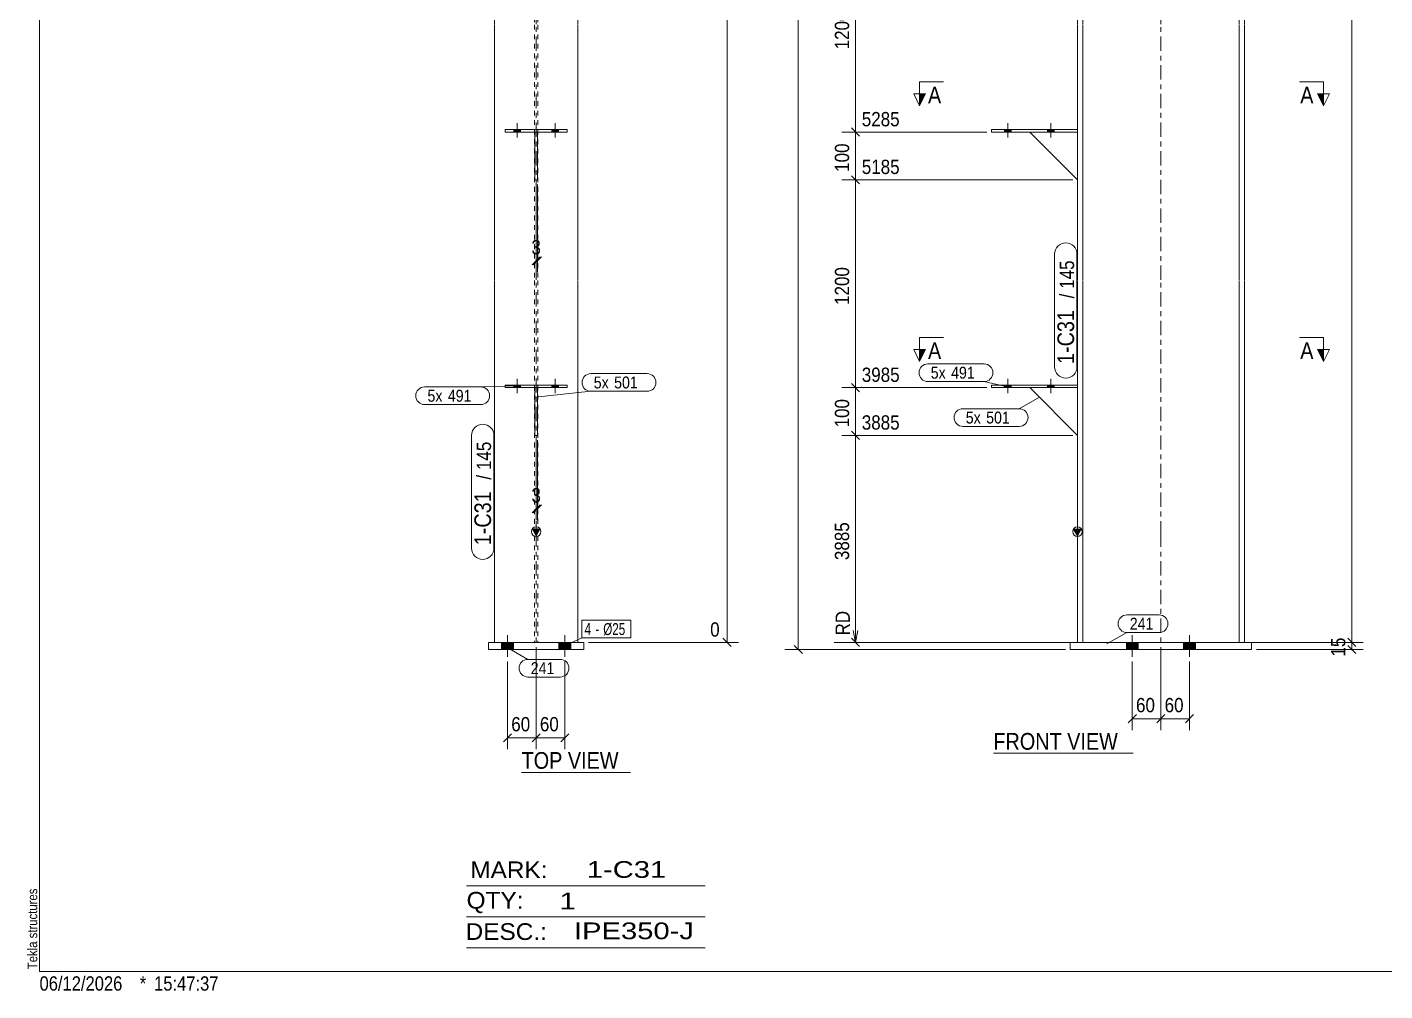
# Model space of a CAD drawing. Header units: millimetres. Extents: x 2 to 579, y 1 to 405.
# Drawn here: x 2.4 to 287, y 1 to 203 of the extents above; entities that cross this region are included whole.
import ezdxf

# ---------------------------------------------------------------- set-up
doc = ezdxf.new("R2010")
doc.units = ezdxf.units.MM
for name, pattern in [('XKITLINE00', [0]), ('XKITLINE01', [4, 1, -1, 1, -1]), ('XKITLINE03', [6, 3, -1, 1, -1])]:
    doc.linetypes.add(name, pattern=pattern)
for name, color, linetype, lineweight in [('Bolt', 3, 'Continuous', 0), ('BoltMark', 7, 'Continuous', 0), ('Dimensions', 7, 'Continuous', 0), ('DrawingSheet', 5, 'Continuous', 0), ('OtherObjectType', 7, 'Continuous', 0), ('Part', 2, 'Continuous', 0), ('PartMark', 7, 'Continuous', 0), ('Section', 6, 'Continuous', 0)]:
    doc.layers.add(name, color=color, linetype=linetype, lineweight=lineweight)
doc.styles.add('ARIAL', font='ARIAL.TTF')
doc.styles.add('ARIAL_NARROW', font='ARIALN.TTF')

# ---------------------------------------------------------------- blocks, each defined once
blk = doc.blocks.new('*A5')
at = {"layer": 'Bolt'}
for points in [[(207.23, 180.99), (207.23, 181.49), (208.63, 181.49), (208.63, 180.99)], [(207.23, 180.99), (207.23, 181.49), (208.63, 181.49), (208.63, 180.99)], [(216.23, 180.99), (216.23, 181.49), (217.63, 181.49), (217.63, 180.99)], [(216.23, 180.99), (216.23, 181.49), (217.63, 181.49), (217.63, 180.99)]]:
    blk.add_hatch(color=3, dxfattribs=at).paths.add_polyline_path(points, flags=17)
at = {"layer": 'Bolt', "color": 3, "linetype": 'XKITLINE00', "lineweight": 0}
for p, q in [((207.93, 179.83), (207.93, 182.83)), ((207.93, 179.83), (207.93, 182.83)), ((216.93, 179.83), (216.93, 182.83)), ((216.93, 179.83), (216.93, 182.83)), ((207.23, 180.99), (207.23, 181.49)), ((207.23, 180.99), (207.23, 181.49)), ((208.63, 180.99), (208.63, 181.49)), ((208.63, 180.99), (208.63, 181.49)), ((216.23, 180.99), (216.23, 181.49)), ((216.23, 180.99), (216.23, 181.49)), ((217.63, 180.99), (217.63, 181.49)), ((217.63, 180.99), (217.63, 181.49))]:
    blk.add_line(p, q, dxfattribs=at)
blk = doc.blocks.new('*A6')
at = {"layer": 'Bolt'}
for points in [[(207.23, 127.41), (207.23, 127.91), (208.63, 127.91), (208.63, 127.41)], [(207.23, 127.41), (207.23, 127.91), (208.63, 127.91), (208.63, 127.41)], [(216.23, 127.41), (216.23, 127.91), (217.63, 127.91), (217.63, 127.41)], [(216.23, 127.41), (216.23, 127.91), (217.63, 127.91), (217.63, 127.41)]]:
    blk.add_hatch(color=3, dxfattribs=at).paths.add_polyline_path(points, flags=17)
at = {"layer": 'Bolt', "color": 3, "linetype": 'XKITLINE00', "lineweight": 0}
for p, q in [((207.93, 126.25), (207.93, 129.25)), ((207.93, 126.25), (207.93, 129.25)), ((216.93, 126.25), (216.93, 129.25)), ((216.93, 126.25), (216.93, 129.25)), ((207.23, 127.41), (207.23, 127.91)), ((207.23, 127.41), (207.23, 127.91)), ((208.63, 127.41), (208.63, 127.91)), ((208.63, 127.41), (208.63, 127.91)), ((216.23, 127.41), (216.23, 127.91)), ((216.23, 127.41), (216.23, 127.91)), ((217.63, 127.41), (217.63, 127.91)), ((217.63, 127.41), (217.63, 127.91))]:
    blk.add_line(p, q, dxfattribs=at)
blk = doc.blocks.new('*A8')
at = {"layer": 'Bolt'}
for points in [[(235.28, 74.01), (235.28, 72.51), (232.78, 72.51), (232.78, 74.01)], [(235.28, 74.01), (235.28, 72.51), (232.78, 72.51), (232.78, 74.01)], [(247.28, 74.01), (247.28, 72.51), (244.78, 72.51), (244.78, 74.01)], [(247.28, 74.01), (247.28, 72.51), (244.78, 72.51), (244.78, 74.01)]]:
    blk.add_hatch(color=3, dxfattribs=at).paths.add_polyline_path(points, flags=17)
at = {"layer": 'Bolt', "color": 3, "linetype": 'XKITLINE00', "lineweight": 0}
for p, q in [((232.78, 74.01), (232.78, 72.51)), ((232.78, 74.01), (232.78, 72.51)), ((234.03, 75.51), (234.03, 71.01)), ((234.03, 75.51), (234.03, 71.01)), ((235.28, 74.01), (235.28, 72.51)), ((235.28, 74.01), (235.28, 72.51)), ((244.78, 74.01), (244.78, 72.51)), ((244.78, 74.01), (244.78, 72.51)), ((246.03, 75.51), (246.03, 71.01)), ((246.03, 75.51), (246.03, 71.01)), ((247.28, 74.01), (247.28, 72.51)), ((247.28, 74.01), (247.28, 72.51))]:
    blk.add_line(p, q, dxfattribs=at)
blk = doc.blocks.new('*A9')
at = {"layer": 'Part'}
blk.add_hatch(color=2, dxfattribs=at).paths.add_polyline_path([(221.73, 97.72), (223.33, 97.72), (222.53, 96.32)], flags=17)
at = {"layer": 'Part', "color": 7, "linetype": 'XKITLINE03', "lineweight": 0}
for p, q in [((240.03, 310.73), (240.03, 375.14)), ((240.03, 257.15), (240.03, 310.63)), ((240.03, 203.57), (240.03, 257.05)), ((240.03, 149.99), (240.03, 203.47)), ((240.03, 96.41), (240.03, 149.89)), ((240.03, 64.01), (240.03, 96.31))]:
    blk.add_line(p, q, dxfattribs=at)
at = {"layer": 'Part', "color": 7, "linetype": 'XKITLINE01', "lineweight": 0}
for p, q in [((222.53, 366.07), (222.53, 364.1)), ((222.53, 366.07), (223.63, 366.07)), ((223.63, 366.07), (223.63, 364.1)), ((223.63, 365.18), (256.43, 365.18)), ((223.63, 365.11), (256.43, 365.11)), ((256.43, 366.07), (256.43, 364.1)), ((256.43, 366.07), (257.53, 366.07)), ((257.53, 366.07), (257.53, 364.1)), ((222.53, 364.22), (223.63, 364.22)), ((256.43, 364.22), (257.53, 364.22)), ((257.53, 74.01), (222.53, 74.01))]:
    blk.add_line(p, q, dxfattribs=at)
at = {"layer": 'Part', "color": 2, "linetype": 'XKITLINE00', "lineweight": 0}
for p, q in [((222.53, 364.1), (222.53, 310.73)), ((223.63, 364.1), (223.63, 310.73)), ((256.43, 364.1), (256.43, 310.73)), ((257.53, 364.1), (257.53, 310.73)), ((222.53, 310.63), (222.53, 257.15)), ((223.63, 310.63), (223.63, 257.15)), ((256.43, 310.63), (256.43, 257.15)), ((257.53, 310.63), (257.53, 257.15)), ((222.53, 257.05), (222.53, 203.57)), ((223.63, 257.05), (223.63, 203.57)), ((256.43, 257.05), (256.43, 203.57)), ((257.53, 257.05), (257.53, 203.57)), ((222.53, 203.47), (222.53, 149.99)), ((223.63, 203.47), (223.63, 149.99)), ((256.43, 203.47), (256.43, 149.99)), ((257.53, 203.47), (257.53, 149.99)), ((222.53, 149.89), (222.53, 96.41)), ((223.63, 149.89), (223.63, 96.41)), ((256.43, 149.89), (256.43, 96.41)), ((257.53, 149.89), (257.53, 96.41)), ((222.53, 96.32), (221.73, 97.72)), ((221.73, 97.72), (223.33, 97.72)), ((223.33, 97.72), (222.53, 96.32)), ((222.53, 96.31), (222.53, 74.01)), ((223.63, 96.31), (223.63, 74.01)), ((256.43, 96.31), (256.43, 74.01)), ((257.53, 96.31), (257.53, 74.01))]:
    blk.add_line(p, q, dxfattribs=at)
blk.add_circle((222.53, 97.22), 1, dxfattribs=at)
blk = doc.blocks.new('*A16')
at = {"layer": 'Part', "color": 2, "linetype": 'XKITLINE00', "lineweight": 0}
blk.add_line((212.53, 180.99), (222.53, 170.99), dxfattribs=at)
at = {"layer": 'Part', "color": 7, "linetype": 'XKITLINE01', "lineweight": 0}
for p, q in [((222.53, 180.99), (212.53, 180.99)), ((222.53, 170.99), (222.53, 180.99))]:
    blk.add_line(p, q, dxfattribs=at)
blk = doc.blocks.new('*A17')
at = {"layer": 'Part', "color": 2, "linetype": 'XKITLINE00', "lineweight": 0}
for p, q in [((222.53, 181.49), (204.53, 181.49)), ((204.53, 181.49), (204.53, 180.99)), ((222.53, 180.99), (204.53, 180.99))]:
    blk.add_line(p, q, dxfattribs=at)
at = {"layer": 'Part', "color": 7, "linetype": 'XKITLINE01', "lineweight": 0}
blk.add_line((222.53, 181.49), (222.53, 180.99), dxfattribs=at)
blk = doc.blocks.new('*A18')
at = {"layer": 'Part', "color": 2, "linetype": 'XKITLINE00', "lineweight": 0}
blk.add_line((212.53, 127.41), (222.53, 117.41), dxfattribs=at)
at = {"layer": 'Part', "color": 7, "linetype": 'XKITLINE01', "lineweight": 0}
for p, q in [((222.53, 127.41), (212.53, 127.41)), ((222.53, 117.41), (222.53, 127.41))]:
    blk.add_line(p, q, dxfattribs=at)
blk = doc.blocks.new('*A19')
at = {"layer": 'Part', "color": 2, "linetype": 'XKITLINE00', "lineweight": 0}
for p, q in [((222.53, 127.91), (204.53, 127.91)), ((204.53, 127.91), (204.53, 127.41)), ((222.53, 127.41), (204.53, 127.41))]:
    blk.add_line(p, q, dxfattribs=at)
at = {"layer": 'Part', "color": 7, "linetype": 'XKITLINE01', "lineweight": 0}
blk.add_line((222.53, 127.91), (222.53, 127.41), dxfattribs=at)
blk = doc.blocks.new('*A21')
at = {"layer": 'Part', "color": 2, "linetype": 'XKITLINE00', "lineweight": 0}
for p, q in [((259.03, 74.01), (221.03, 74.01)), ((221.03, 74.01), (221.03, 72.51)), ((259.03, 74.01), (259.03, 72.51)), ((259.03, 72.51), (221.03, 72.51))]:
    blk.add_line(p, q, dxfattribs=at)
blk = doc.blocks.new('*A25')
at = {"layer": 'Bolt'}
for points in [[(105.78, 181.49), (105.78, 180.99), (104.38, 180.99), (104.38, 181.49)], [(105.78, 181.49), (105.78, 180.99), (104.38, 180.99), (104.38, 181.49)], [(113.78, 181.49), (113.78, 180.99), (112.38, 180.99), (112.38, 181.49)], [(113.78, 181.49), (113.78, 180.99), (112.38, 180.99), (112.38, 181.49)]]:
    blk.add_hatch(color=3, dxfattribs=at).paths.add_polyline_path(points, flags=17)
at = {"layer": 'Bolt', "color": 3, "linetype": 'XKITLINE00', "lineweight": 0}
for p, q in [((105.08, 179.83), (105.08, 182.83)), ((105.08, 179.83), (105.08, 182.83)), ((113.08, 179.83), (113.08, 182.83)), ((113.08, 179.83), (113.08, 182.83)), ((104.38, 180.99), (104.38, 181.49)), ((104.38, 180.99), (104.38, 181.49)), ((105.78, 180.99), (105.78, 181.49)), ((105.78, 180.99), (105.78, 181.49)), ((112.38, 180.99), (112.38, 181.49)), ((112.38, 180.99), (112.38, 181.49)), ((113.78, 180.99), (113.78, 181.49)), ((113.78, 180.99), (113.78, 181.49))]:
    blk.add_line(p, q, dxfattribs=at)
blk = doc.blocks.new('*A26')
at = {"layer": 'Bolt'}
for points in [[(105.78, 127.91), (105.78, 127.41), (104.38, 127.41), (104.38, 127.91)], [(105.78, 127.91), (105.78, 127.41), (104.38, 127.41), (104.38, 127.91)], [(113.78, 127.91), (113.78, 127.41), (112.38, 127.41), (112.38, 127.91)], [(113.78, 127.91), (113.78, 127.41), (112.38, 127.41), (112.38, 127.91)]]:
    blk.add_hatch(color=3, dxfattribs=at).paths.add_polyline_path(points, flags=17)
at = {"layer": 'Bolt', "color": 3, "linetype": 'XKITLINE00', "lineweight": 0}
for p, q in [((105.08, 126.25), (105.08, 129.25)), ((105.08, 126.25), (105.08, 129.25)), ((113.08, 126.25), (113.08, 129.25)), ((113.08, 126.25), (113.08, 129.25)), ((104.38, 127.41), (104.38, 127.91)), ((104.38, 127.41), (104.38, 127.91)), ((105.78, 127.41), (105.78, 127.91)), ((105.78, 127.41), (105.78, 127.91)), ((112.38, 127.41), (112.38, 127.91)), ((112.38, 127.41), (112.38, 127.91)), ((113.78, 127.41), (113.78, 127.91)), ((113.78, 127.41), (113.78, 127.91))]:
    blk.add_line(p, q, dxfattribs=at)
blk = doc.blocks.new('*A28')
at = {"layer": 'Bolt'}
for points in [[(104.33, 74.01), (104.33, 72.51), (101.83, 72.51), (101.83, 74.01)], [(104.33, 74.01), (104.33, 72.51), (101.83, 72.51), (101.83, 74.01)], [(116.33, 74.01), (116.33, 72.51), (113.83, 72.51), (113.83, 74.01)], [(116.33, 74.01), (116.33, 72.51), (113.83, 72.51), (113.83, 74.01)]]:
    blk.add_hatch(color=3, dxfattribs=at).paths.add_polyline_path(points, flags=17)
at = {"layer": 'Bolt', "color": 3, "linetype": 'XKITLINE00', "lineweight": 0}
for p, q in [((101.83, 74.01), (101.83, 72.51)), ((101.83, 74.01), (101.83, 72.51)), ((103.08, 75.51), (103.08, 71.01)), ((103.08, 75.51), (103.08, 71.01)), ((104.33, 74.01), (104.33, 72.51)), ((104.33, 74.01), (104.33, 72.51)), ((113.83, 74.01), (113.83, 72.51)), ((113.83, 74.01), (113.83, 72.51)), ((115.08, 75.51), (115.08, 71.01)), ((115.08, 75.51), (115.08, 71.01)), ((116.33, 74.01), (116.33, 72.51)), ((116.33, 74.01), (116.33, 72.51))]:
    blk.add_line(p, q, dxfattribs=at)
blk = doc.blocks.new('*A29')
at = {"layer": 'Part'}
blk.add_hatch(color=2, dxfattribs=at).paths.add_polyline_path([(108.28, 97.72), (109.88, 97.72), (109.08, 96.32)], flags=17)
at = {"layer": 'Part', "color": 7, "linetype": 'XKITLINE03', "lineweight": 0}
for p, q in [((109.08, 310.73), (109.08, 375.14)), ((109.08, 257.15), (109.08, 310.63)), ((109.08, 203.57), (109.08, 257.05)), ((109.08, 149.99), (109.08, 203.47)), ((109.08, 96.41), (109.08, 149.89)), ((109.08, 64.01), (109.08, 96.31))]:
    blk.add_line(p, q, dxfattribs=at)
at = {"layer": 'Part', "color": 2, "linetype": 'XKITLINE00', "lineweight": 0}
for p, q in [((100.33, 310.73), (100.33, 366.07)), ((117.83, 310.73), (117.83, 364.22)), ((100.33, 257.15), (100.33, 310.63)), ((117.83, 257.15), (117.83, 310.63)), ((100.33, 203.57), (100.33, 257.05)), ((117.83, 203.57), (117.83, 257.05)), ((100.33, 149.99), (100.33, 203.47)), ((117.83, 149.99), (117.83, 203.47)), ((100.33, 96.41), (100.33, 149.89)), ((117.83, 96.41), (117.83, 149.89)), ((109.08, 96.32), (108.28, 97.72)), ((108.28, 97.72), (109.88, 97.72)), ((109.88, 97.72), (109.08, 96.32)), ((100.33, 74.01), (100.33, 96.31)), ((117.83, 74.01), (117.83, 96.31))]:
    blk.add_line(p, q, dxfattribs=at)
at = {"layer": 'Part', "color": 7, "linetype": 'XKITLINE01', "lineweight": 0}
for p, q in [((117.83, 364.22), (100.33, 366.07)), ((108.73, 365.18), (108.73, 310.73)), ((109.43, 365.11), (109.43, 310.73)), ((108.73, 310.63), (108.73, 257.15)), ((109.43, 310.63), (109.43, 257.15)), ((108.73, 257.05), (108.73, 203.57)), ((109.43, 257.05), (109.43, 203.57)), ((108.73, 203.47), (108.73, 149.99)), ((109.43, 203.47), (109.43, 149.99)), ((108.73, 149.89), (108.73, 96.41)), ((109.43, 149.89), (109.43, 96.41)), ((108.73, 96.31), (108.73, 74.01)), ((109.43, 96.31), (109.43, 74.01)), ((100.33, 74.01), (117.83, 74.01))]:
    blk.add_line(p, q, dxfattribs=at)
at = {"layer": 'Part', "color": 2, "linetype": 'XKITLINE00', "lineweight": 0}
blk.add_circle((109.08, 97.22), 1, dxfattribs=at)
blk = doc.blocks.new('*A36')
at = {"layer": 'Part', "color": 2, "linetype": 'XKITLINE00', "lineweight": 0}
for p, q in [((108.83, 170.99), (108.83, 180.99)), ((109.33, 170.99), (109.33, 180.99)), ((108.83, 170.99), (109.33, 170.99))]:
    blk.add_line(p, q, dxfattribs=at)
at = {"layer": 'Part', "color": 7, "linetype": 'XKITLINE01', "lineweight": 0}
for p, q in [((108.83, 180.99), (109.33, 180.99)), ((109.33, 180.99), (108.83, 180.99))]:
    blk.add_line(p, q, dxfattribs=at)
blk = doc.blocks.new('*A37')
at = {"layer": 'Part', "color": 2, "linetype": 'XKITLINE00', "lineweight": 0}
for p, q in [((102.58, 181.49), (115.58, 181.49)), ((102.58, 180.99), (102.58, 181.49)), ((115.58, 180.99), (102.58, 180.99)), ((115.58, 181.49), (115.58, 180.99))]:
    blk.add_line(p, q, dxfattribs=at)
blk = doc.blocks.new('*A38')
at = {"layer": 'Part', "color": 2, "linetype": 'XKITLINE00', "lineweight": 0}
for p, q in [((108.83, 117.41), (108.83, 127.41)), ((109.33, 117.41), (109.33, 127.41)), ((108.83, 117.41), (109.33, 117.41))]:
    blk.add_line(p, q, dxfattribs=at)
at = {"layer": 'Part', "color": 7, "linetype": 'XKITLINE01', "lineweight": 0}
for p, q in [((108.83, 127.41), (109.33, 127.41)), ((109.33, 127.41), (108.83, 127.41))]:
    blk.add_line(p, q, dxfattribs=at)
blk = doc.blocks.new('*A39')
at = {"layer": 'Part', "color": 2, "linetype": 'XKITLINE00', "lineweight": 0}
for p, q in [((102.58, 127.91), (115.58, 127.91)), ((102.58, 127.41), (102.58, 127.91)), ((115.58, 127.41), (102.58, 127.41)), ((115.58, 127.91), (115.58, 127.41))]:
    blk.add_line(p, q, dxfattribs=at)
blk = doc.blocks.new('*A41')
at = {"layer": 'Part', "color": 2, "linetype": 'XKITLINE00', "lineweight": 0}
for p, q in [((99.08, 72.51), (99.08, 74.01)), ((99.08, 74.01), (119.08, 74.01)), ((119.08, 74.01), (119.08, 72.51)), ((119.08, 72.51), (99.08, 72.51))]:
    blk.add_line(p, q, dxfattribs=at)
blk = doc.blocks.new('*A46')
at = {"layer": 'DrawingSheet', "color": 5, "linetype": 'XKITLINE00', "lineweight": 0}
for p, q in [((5, 405), (5, 5)), ((5, 5), (579, 5))]:
    blk.add_line(p, q, dxfattribs=at)
at = {"layer": 'DrawingSheet', "color": 5, "style": 'ARIAL', "width": 0.85}
blk.add_text('Tekla structures', height=2, rotation=90, dxfattribs=at).set_placement((4.5, 5.5))
blk = doc.blocks.new('*A50')
at = {"layer": 'OtherObjectType', "color": 6, "linetype": 'XKITLINE00', "lineweight": 0}
for p, q in [((94.5, 23), (144.5, 23)), ((94.5, 16.5), (144.5, 16.5)), ((94.5, 10), (144.5, 10))]:
    blk.add_line(p, q, dxfattribs=at)
at = {"layer": 'OtherObjectType', "color": 6, "style": 'ARIAL_NARROW'}
for s, width, p in [('MARK:', 1.275, (95.27, 24.58)), ('1-C31', 1.525501, (119.69, 24.65)), ('QTY:', 1.275, (94.5, 18.19)), ('1', 1.525501, (113.99, 18.05)), ('DESC.:', 1.275, (94.29, 11.63)), ('IPE350-J', 1.525501, (117, 11.79))]:
    blk.add_text(s, height=3.5, dxfattribs=dict(at, width=width)).set_placement(p)
blk = doc.blocks.new('*A53')
at = {"layer": 'OtherObjectType', "color": 7, "style": 'ARIAL_NARROW', "width": 1.008832}
for s, p in [('06/12/2026', (4.99, 1)), ('*', (26, 1)), ('15:47:37', (29, 1))]:
    blk.add_text(s, height=3, dxfattribs=at).set_placement(p)
blk = doc.blocks.new('*A54')
at = {"layer": 'Dimensions', "color": 7, "linetype": 'XKITLINE00', "lineweight": 0}
for p, q in [((220.28, 367.39), (161.18, 367.39)), ((163.18, 368.24), (164.88, 366.54)), ((164.03, 72.51), (164.03, 367.39)), ((220.03, 72.51), (161.18, 72.51)), ((163.18, 73.36), (164.88, 71.66))]:
    blk.add_line(p, q, dxfattribs=at)
at = {"layer": 'Dimensions', "color": 3}
for p in [(164.03, 367.39), (164.03, 72.51)]:
    blk.add_point(p, dxfattribs=at)
at = {"layer": 'Dimensions', "color": 3, "style": 'ARIAL', "width": 0.85}
blk.add_text('9457', height=3, rotation=90.0002, dxfattribs=at).set_placement((162.68, 215.5))
blk = doc.blocks.new('*A55')
at = {"layer": 'Dimensions', "color": 7, "linetype": 'XKITLINE00', "lineweight": 0}
for p, q in [((258.53, 74.01), (282.43, 74.01)), ((279.18, 74.86), (280.88, 73.16)), ((280.03, 72.51), (280.03, 74.01)), ((260.03, 72.51), (282.43, 72.51)), ((279.18, 73.36), (280.88, 71.66))]:
    blk.add_line(p, q, dxfattribs=at)
at = {"layer": 'Dimensions', "color": 3}
for p in [(280.03, 74.01), (280.03, 72.51)]:
    blk.add_point(p, dxfattribs=at)
at = {"layer": 'Dimensions', "color": 3, "style": 'ARIAL', "width": 0.85}
blk.add_text('15', height=3, rotation=90.0002, dxfattribs=at).set_placement((278.68, 71.04))
blk = doc.blocks.new('*A56')
at = {"layer": 'Dimensions', "color": 7, "linetype": 'XKITLINE00', "lineweight": 0}
for p, q in [((258.53, 366.07), (282.43, 366.07)), ((279.18, 366.92), (280.88, 365.22)), ((280.03, 74.01), (280.03, 366.07)), ((258.53, 74.01), (282.43, 74.01)), ((279.18, 74.86), (280.88, 73.16))]:
    blk.add_line(p, q, dxfattribs=at)
at = {"layer": 'Dimensions', "color": 3}
for p in [(280.03, 366.07), (280.03, 74.01)]:
    blk.add_point(p, dxfattribs=at)
at = {"layer": 'Dimensions', "color": 3, "style": 'ARIAL', "width": 0.85}
blk.add_text('9428', height=3, rotation=90.0002, dxfattribs=at).set_placement((278.68, 215.59))
blk = doc.blocks.new('*A58')
at = {"layer": 'Dimensions', "color": 7, "linetype": 'XKITLINE00', "lineweight": 0}
for p, q in [((221.53, 117.41), (173.18, 117.41)), ((175.18, 118.26), (176.88, 116.56)), ((176.03, 74.01), (176.03, 117.41)), ((176.03, 81.23), (176.03, 74.01)), ((221.53, 74.01), (171.53, 74.01)), ((221.53, 74.01), (173.18, 74.01)), ((175.18, 74.86), (176.88, 73.16)), ((175.53, 76.51), (176.03, 74.01)), ((176.53, 76.51), (176.03, 74.01))]:
    blk.add_line(p, q, dxfattribs=at)
at = {"layer": 'Dimensions', "color": 3}
for p in [(176.03, 117.41), (176.03, 74.01)]:
    blk.add_point(p, dxfattribs=at)
at = {"layer": 'Dimensions', "color": 7}
blk.add_point((176.03, 74.01), dxfattribs=at)
at = {"layer": 'Dimensions', "color": 3, "style": 'ARIAL', "width": 0.85}
blk.add_text('3885', height=3, dxfattribs=at).set_placement((177.33, 118.61))
for s, p in [('3885', (174.68, 91.26)), ('RD', (174.83, 75.46))]:
    blk.add_text(s, height=3, rotation=90.0002, dxfattribs=at).set_placement(p)
blk = doc.blocks.new('*A59')
at = {"layer": 'Dimensions', "color": 7, "linetype": 'XKITLINE00', "lineweight": 0}
for p, q in [((175.18, 128.26), (176.88, 126.56)), ((203.53, 127.41), (173.18, 127.41)), ((176.03, 117.41), (176.03, 127.41)), ((221.53, 117.41), (173.18, 117.41)), ((175.18, 118.26), (176.88, 116.56))]:
    blk.add_line(p, q, dxfattribs=at)
at = {"layer": 'Dimensions', "color": 3}
for p in [(176.03, 127.41), (176.03, 117.41)]:
    blk.add_point(p, dxfattribs=at)
at = {"layer": 'Dimensions', "color": 3, "style": 'ARIAL', "width": 0.85}
blk.add_text('3985', height=3, dxfattribs=at).set_placement((177.33, 128.61))
blk.add_text('100', height=3, rotation=90.0002, dxfattribs=at).set_placement((174.68, 119.07))
blk = doc.blocks.new('*A60')
at = {"layer": 'Dimensions', "color": 7, "linetype": 'XKITLINE00', "lineweight": 0}
for p, q in [((221.53, 170.99), (173.18, 170.99)), ((175.18, 171.84), (176.88, 170.14)), ((176.03, 127.41), (176.03, 170.99)), ((175.18, 128.26), (176.88, 126.56)), ((203.53, 127.41), (173.18, 127.41))]:
    blk.add_line(p, q, dxfattribs=at)
at = {"layer": 'Dimensions', "color": 3}
for p in [(176.03, 170.99), (176.03, 127.41)]:
    blk.add_point(p, dxfattribs=at)
at = {"layer": 'Dimensions', "color": 3, "style": 'ARIAL', "width": 0.85}
blk.add_text('5185', height=3, dxfattribs=at).set_placement((177.33, 172.19))
blk.add_text('1200', height=3, rotation=90.0002, dxfattribs=at).set_placement((174.68, 144.75))
blk = doc.blocks.new('*A61')
at = {"layer": 'Dimensions', "color": 7, "linetype": 'XKITLINE00', "lineweight": 0}
for p, q in [((203.53, 180.99), (173.18, 180.99)), ((175.18, 181.84), (176.88, 180.14)), ((176.03, 170.99), (176.03, 180.99)), ((221.53, 170.99), (173.18, 170.99)), ((175.18, 171.84), (176.88, 170.14))]:
    blk.add_line(p, q, dxfattribs=at)
at = {"layer": 'Dimensions', "color": 3}
for p in [(176.03, 180.99), (176.03, 170.99)]:
    blk.add_point(p, dxfattribs=at)
at = {"layer": 'Dimensions', "color": 3, "style": 'ARIAL', "width": 0.85}
blk.add_text('5285', height=3, dxfattribs=at).set_placement((177.33, 182.19))
blk.add_text('100', height=3, rotation=90.0002, dxfattribs=at).set_placement((174.68, 172.65))
blk = doc.blocks.new('*A62')
at = {"layer": 'Dimensions', "color": 7, "linetype": 'XKITLINE00', "lineweight": 0}
for p, q in [((175.18, 225.42), (176.88, 223.72)), ((221.53, 224.57), (173.18, 224.57)), ((176.03, 180.99), (176.03, 224.57)), ((203.53, 180.99), (173.18, 180.99)), ((175.18, 181.84), (176.88, 180.14))]:
    blk.add_line(p, q, dxfattribs=at)
at = {"layer": 'Dimensions', "color": 3}
for p in [(176.03, 224.57), (176.03, 180.99)]:
    blk.add_point(p, dxfattribs=at)
at = {"layer": 'Dimensions', "color": 3, "style": 'ARIAL', "width": 0.85}
blk.add_text('6485', height=3, dxfattribs=at).set_placement((177.33, 225.77))
blk.add_text('1200', height=3, rotation=90.0002, dxfattribs=at).set_placement((174.68, 198.33))
blk = doc.blocks.new('*A69')
at = {"layer": 'Dimensions', "color": 7, "linetype": 'XKITLINE00', "lineweight": 0}
for p, q in [((240.03, 73.01), (240.03, 55.61)), ((234.03, 70.01), (234.03, 55.61)), ((234.88, 58.86), (233.18, 57.16)), ((234.03, 58.01), (240.03, 58.01)), ((240.88, 58.86), (239.18, 57.16))]:
    blk.add_line(p, q, dxfattribs=at)
at = {"layer": 'Dimensions', "color": 3}
for p in [(234.03, 58.01), (240.03, 58.01)]:
    blk.add_point(p, dxfattribs=at)
at = {"layer": 'Dimensions', "color": 3, "style": 'ARIAL', "width": 0.85}
blk.add_text('60', height=3, dxfattribs=at).set_placement((234.81, 59.36))
blk = doc.blocks.new('*A70')
at = {"layer": 'Dimensions', "color": 7, "linetype": 'XKITLINE00', "lineweight": 0}
for p, q in [((240.03, 73.01), (240.03, 55.61)), ((246.03, 70.01), (246.03, 55.61)), ((240.88, 58.86), (239.18, 57.16)), ((240.03, 58.01), (246.03, 58.01)), ((246.88, 58.86), (245.18, 57.16))]:
    blk.add_line(p, q, dxfattribs=at)
at = {"layer": 'Dimensions', "color": 3}
for p in [(240.03, 58.01), (246.03, 58.01)]:
    blk.add_point(p, dxfattribs=at)
at = {"layer": 'Dimensions', "color": 3, "style": 'ARIAL', "width": 0.85}
blk.add_text('60', height=3, dxfattribs=at).set_placement((240.81, 59.36))
blk = doc.blocks.new('*A74')
at = {"layer": 'PartMark', "color": 7, "linetype": 'XKITLINE00', "lineweight": 0}
for p, q in [((232.9, 79.77), (239.66, 79.77)), ((228.66, 73.68), (232.9, 76.07)), ((232.9, 76.07), (239.66, 76.07))]:
    blk.add_line(p, q, dxfattribs=at)
for centre, start, end in [((232.9, 77.92), 90, 270), ((239.66, 77.92), 270, 90)]:
    blk.add_arc(centre, 1.85, start, end, dxfattribs=at)
at = {"layer": 'PartMark', "color": 3, "style": 'ARIAL', "width": 0.85}
blk.add_text('241', height=2.5, dxfattribs=at).set_placement((233.5, 76.67))
blk = doc.blocks.new('*A76')
at = {"layer": 'PartMark', "color": 7, "linetype": 'XKITLINE00', "lineweight": 0}
for p, q in [((217.73, 131.76), (217.73, 155.41)), ((222.43, 131.76), (222.43, 155.41))]:
    blk.add_line(p, q, dxfattribs=at)
for centre, start, end in [((220.08, 155.41), 0, 180), ((220.08, 131.76), 180, 0)]:
    blk.add_arc(centre, 2.35, start, end, dxfattribs=at)
at = {"layer": 'PartMark', "color": 3, "style": 'ARIAL', "width": 0.85}
for s, p in [('145', (221.83, 148.13)), ('/', (221.83, 146.12))]:
    blk.add_text(s, height=3, rotation=90.0002, dxfattribs=at).set_placement(p)
at = {"layer": 'PartMark', "color": 1, "style": 'ARIAL', "width": 0.85}
blk.add_text('1-C31', height=3.5, rotation=90.0002, dxfattribs=at).set_placement((221.83, 132.36))
blk = doc.blocks.new('*A77')
at = {"layer": 'PartMark', "color": 7, "linetype": 'XKITLINE00', "lineweight": 0}
for p, q in [((191.18, 132.39), (202.96, 132.39)), ((191.18, 128.69), (202.96, 128.69)), ((208.16, 127.54), (202.96, 128.69))]:
    blk.add_line(p, q, dxfattribs=at)
for centre, start, end in [((191.18, 130.54), 90, 270), ((202.96, 130.54), 270, 90)]:
    blk.add_arc(centre, 1.85, start, end, dxfattribs=at)
at = {"layer": 'PartMark', "color": 3, "style": 'ARIAL', "width": 0.85}
for s, p in [('5x', (191.78, 129.29)), ('491', (196.05, 129.29))]:
    blk.add_text(s, height=2.5, dxfattribs=at).set_placement(p)
blk = doc.blocks.new('*A78')
at = {"layer": 'PartMark', "color": 7, "linetype": 'XKITLINE00', "lineweight": 0}
for p, q in [((214.56, 125.38), (210.32, 122.99)), ((198.53, 122.99), (210.32, 122.99)), ((198.53, 119.29), (210.32, 119.29))]:
    blk.add_line(p, q, dxfattribs=at)
for centre, start, end in [((198.53, 121.14), 90, 270), ((210.32, 121.14), 270, 90)]:
    blk.add_arc(centre, 1.85, start, end, dxfattribs=at)
at = {"layer": 'PartMark', "color": 3, "style": 'ARIAL', "width": 0.85}
for s, p in [('5x', (199.13, 119.89)), ('501', (203.4, 119.89))]:
    blk.add_text(s, height=2.5, dxfattribs=at).set_placement(p)
blk = doc.blocks.new('*A82')
at = {"layer": 'Section'}
for points in [[(190.71, 135.41), (189.46, 132.91), (189.46, 135.41)], [(274.1, 135.41), (274.1, 132.91), (272.85, 135.41)]]:
    blk.add_hatch(color=3, dxfattribs=at).paths.add_polyline_path(points, flags=17)
at = {"layer": 'Section', "color": 1, "linetype": 'XKITLINE00', "lineweight": 0}
for p, q in [((189.46, 137.91), (194.46, 137.91)), ((189.46, 137.91), (189.46, 132.91)), ((274.1, 137.91), (269.1, 137.91)), ((274.1, 137.91), (274.1, 132.91))]:
    blk.add_line(p, q, dxfattribs=at)
at = {"layer": 'Section', "color": 3, "linetype": 'XKITLINE00', "lineweight": 0}
for p, q in [((189.46, 132.91), (188.21, 135.41)), ((190.71, 135.41), (188.21, 135.41)), ((189.46, 132.91), (190.71, 135.41)), ((272.85, 135.41), (275.35, 135.41)), ((274.1, 132.91), (272.85, 135.41)), ((275.35, 135.41), (274.1, 132.91))]:
    blk.add_line(p, q, dxfattribs=at)
at = {"layer": 'Section', "color": 7, "style": 'ARIAL', "width": 0.85}
for p in [(191.21, 133.41), (269.23, 133.41)]:
    blk.add_text('A', height=3.5, dxfattribs=at).set_placement(p)
blk = doc.blocks.new('*A83')
at = {"layer": 'Section'}
for points in [[(190.71, 188.99), (189.46, 186.49), (189.46, 188.99)], [(274.1, 188.99), (274.1, 186.49), (272.85, 188.99)]]:
    blk.add_hatch(color=3, dxfattribs=at).paths.add_polyline_path(points, flags=17)
at = {"layer": 'Section', "color": 1, "linetype": 'XKITLINE00', "lineweight": 0}
for p, q in [((189.46, 191.49), (194.46, 191.49)), ((189.46, 191.49), (189.46, 186.49)), ((274.1, 191.49), (269.1, 191.49)), ((274.1, 191.49), (274.1, 186.49))]:
    blk.add_line(p, q, dxfattribs=at)
at = {"layer": 'Section', "color": 3, "linetype": 'XKITLINE00', "lineweight": 0}
for p, q in [((189.46, 186.49), (188.21, 188.99)), ((190.71, 188.99), (188.21, 188.99)), ((189.46, 186.49), (190.71, 188.99)), ((272.85, 188.99), (275.35, 188.99)), ((274.1, 186.49), (272.85, 188.99)), ((275.35, 188.99), (274.1, 186.49))]:
    blk.add_line(p, q, dxfattribs=at)
at = {"layer": 'Section', "color": 7, "style": 'ARIAL', "width": 0.85}
for p in [(191.21, 186.99), (269.23, 186.99)]:
    blk.add_text('A', height=3.5, dxfattribs=at).set_placement(p)
blk = doc.blocks.new('*A84')
at = {"layer": 'OtherObjectType', "color": 7, "linetype": 'XKITLINE00', "lineweight": 0}
blk.add_line((204.91, 50.76), (234.2, 50.76), dxfattribs=at)
at = {"layer": 'OtherObjectType', "color": 7, "style": 'ARIAL', "width": 0.85}
blk.add_text('FRONT VIEW', height=3.5, dxfattribs=at).set_placement((204.91, 51.51))
blk = doc.blocks.new('*A85')
at = {"layer": 'Dimensions', "color": 7, "linetype": 'XKITLINE00', "lineweight": 0}
for p, q in [((148.23, 365.07), (149.93, 363.37)), ((118.83, 364.22), (151.48, 364.22)), ((149.08, 74.01), (149.08, 364.22)), ((120.08, 74.01), (151.48, 74.01)), ((148.23, 74.86), (149.93, 73.16))]:
    blk.add_line(p, q, dxfattribs=at)
at = {"layer": 'Dimensions', "color": 3}
for p in [(149.08, 364.22), (149.08, 74.01)]:
    blk.add_point(p, dxfattribs=at)
at = {"layer": 'Dimensions', "color": 3, "style": 'ARIAL', "width": 0.85}
for s, p in [('9410', (134.38, 365.42)), ('0', (145.56, 75.21))]:
    blk.add_text(s, height=3, dxfattribs=at).set_placement(p)
blk.add_text('9410', height=3, rotation=90.0002, dxfattribs=at).set_placement((147.73, 214.67))
blk = doc.blocks.new('*A88')
at = {"layer": 'Dimensions', "color": 7, "linetype": 'XKITLINE00', "lineweight": 0}
for p, q in [((109.08, 73.01), (109.08, 51.61)), ((103.08, 70.01), (103.08, 51.61)), ((103.93, 54.86), (102.23, 53.16)), ((109.93, 54.86), (108.23, 53.16)), ((103.08, 54.01), (109.08, 54.01))]:
    blk.add_line(p, q, dxfattribs=at)
at = {"layer": 'Dimensions', "color": 3}
for p in [(103.08, 54.01), (109.08, 54.01)]:
    blk.add_point(p, dxfattribs=at)
at = {"layer": 'Dimensions', "color": 3, "style": 'ARIAL', "width": 0.85}
blk.add_text('60', height=3, dxfattribs=at).set_placement((103.86, 55.36))
blk = doc.blocks.new('*A89')
at = {"layer": 'Dimensions', "color": 7, "linetype": 'XKITLINE00', "lineweight": 0}
for p, q in [((109.08, 73.01), (109.08, 51.61)), ((115.08, 70.01), (115.08, 51.61)), ((109.93, 54.86), (108.23, 53.16)), ((115.93, 54.86), (114.23, 53.16)), ((109.08, 54.01), (115.08, 54.01))]:
    blk.add_line(p, q, dxfattribs=at)
at = {"layer": 'Dimensions', "color": 3}
for p in [(109.08, 54.01), (115.08, 54.01)]:
    blk.add_point(p, dxfattribs=at)
at = {"layer": 'Dimensions', "color": 3, "style": 'ARIAL', "width": 0.85}
blk.add_text('60', height=3, dxfattribs=at).set_placement((109.86, 55.36))
blk = doc.blocks.new('*A90')
at = {"layer": 'Dimensions', "color": 7, "linetype": 'XKITLINE00', "lineweight": 0}
for p, q in [((109.08, 116.41), (109.08, 99.61)), ((109.33, 116.41), (109.33, 99.61)), ((109.93, 102.86), (108.23, 101.16)), ((110.18, 102.86), (108.48, 101.16)), ((109.08, 102.01), (109.33, 102.01))]:
    blk.add_line(p, q, dxfattribs=at)
at = {"layer": 'Dimensions', "color": 3}
for p in [(109.08, 102.01), (109.33, 102.01)]:
    blk.add_point(p, dxfattribs=at)
at = {"layer": 'Dimensions', "color": 3, "style": 'ARIAL', "width": 0.85}
blk.add_text('3', height=3, dxfattribs=at).set_placement((108.09, 103.36))
blk = doc.blocks.new('*A94')
at = {"layer": 'Dimensions', "color": 7, "linetype": 'XKITLINE00', "lineweight": 0}
for p, q in [((109.08, 169.99), (109.08, 151.61)), ((109.33, 169.99), (109.33, 151.61)), ((109.93, 154.86), (108.23, 153.16)), ((110.18, 154.86), (108.48, 153.16)), ((109.08, 154.01), (109.33, 154.01))]:
    blk.add_line(p, q, dxfattribs=at)
at = {"layer": 'Dimensions', "color": 3}
for p in [(109.08, 154.01), (109.33, 154.01)]:
    blk.add_point(p, dxfattribs=at)
at = {"layer": 'Dimensions', "color": 3, "style": 'ARIAL', "width": 0.85}
blk.add_text('3', height=3, dxfattribs=at).set_placement((108.09, 155.36))
blk = doc.blocks.new('*A97')
at = {"layer": 'BoltMark', "color": 7, "linetype": 'XKITLINE00', "lineweight": 0}
for p, q in [((118.62, 78.65), (128.91, 78.65)), ((118.62, 74.95), (118.62, 78.65)), ((128.91, 74.95), (128.91, 78.65)), ((115.08, 73.26), (118.62, 74.95)), ((118.62, 74.95), (128.91, 74.95))]:
    blk.add_line(p, q, dxfattribs=at)
at = {"layer": 'BoltMark', "color": 3, "style": 'ARIAL_NARROW', "width": 0.85}
for s, p in [('4', (119.22, 75.55)), ('Ø25', (123.14, 75.55)), ('-', (121.49, 75.55))]:
    blk.add_text(s, height=2.5, dxfattribs=at).set_placement(p)
blk = doc.blocks.new('*A98')
at = {"layer": 'PartMark', "color": 7, "linetype": 'XKITLINE00', "lineweight": 0}
for p, q in [((103.11, 72.84), (107.35, 70.45)), ((107.35, 70.45), (114.11, 70.45)), ((107.35, 66.75), (114.11, 66.75))]:
    blk.add_line(p, q, dxfattribs=at)
for centre, start, end in [((107.35, 68.6), 90, 270), ((114.11, 68.6), 270, 90)]:
    blk.add_arc(centre, 1.85, start, end, dxfattribs=at)
at = {"layer": 'PartMark', "color": 3, "style": 'ARIAL', "width": 0.85}
blk.add_text('241', height=2.5, dxfattribs=at).set_placement((107.95, 67.35))
blk = doc.blocks.new('*A100')
at = {"layer": 'PartMark', "color": 7, "linetype": 'XKITLINE00', "lineweight": 0}
for p, q in [((95.53, 93.76), (95.53, 117.41)), ((100.23, 93.76), (100.23, 117.41))]:
    blk.add_line(p, q, dxfattribs=at)
for centre, start, end in [((97.88, 117.41), 0, 180), ((97.88, 93.76), 180, 0)]:
    blk.add_arc(centre, 2.35, start, end, dxfattribs=at)
at = {"layer": 'PartMark', "color": 3, "style": 'ARIAL', "width": 0.85}
for s, p in [('145', (99.63, 110.13)), ('/', (99.63, 108.12))]:
    blk.add_text(s, height=3, rotation=90.0002, dxfattribs=at).set_placement(p)
at = {"layer": 'PartMark', "color": 1, "style": 'ARIAL', "width": 0.85}
blk.add_text('1-C31', height=3.5, rotation=90.0002, dxfattribs=at).set_placement((99.63, 94.36))
blk = doc.blocks.new('*A101')
at = {"layer": 'PartMark', "color": 7, "linetype": 'XKITLINE00', "lineweight": 0}
for p, q in [((85.7, 127.56), (97.48, 127.56)), ((105.21, 127.78), (97.48, 127.56)), ((85.7, 123.86), (97.48, 123.86))]:
    blk.add_line(p, q, dxfattribs=at)
for centre, start, end in [((85.7, 125.71), 90, 270), ((97.48, 125.71), 270, 90)]:
    blk.add_arc(centre, 1.85, start, end, dxfattribs=at)
at = {"layer": 'PartMark', "color": 3, "style": 'ARIAL', "width": 0.85}
for s, p in [('5x', (86.3, 124.46)), ('491', (90.57, 124.46))]:
    blk.add_text(s, height=2.5, dxfattribs=at).set_placement(p)
blk = doc.blocks.new('*A102')
at = {"layer": 'PartMark', "color": 7, "linetype": 'XKITLINE00', "lineweight": 0}
for p, q in [((120.55, 130.34), (132.34, 130.34)), ((108.96, 125.38), (120.55, 126.64)), ((120.55, 126.64), (132.34, 126.64))]:
    blk.add_line(p, q, dxfattribs=at)
for centre, start, end in [((120.55, 128.49), 90, 270), ((132.34, 128.49), 270, 90)]:
    blk.add_arc(centre, 1.85, start, end, dxfattribs=at)
at = {"layer": 'PartMark', "color": 3, "style": 'ARIAL', "width": 0.85}
for s, p in [('5x', (121.15, 127.24)), ('501', (125.42, 127.24))]:
    blk.add_text(s, height=2.5, dxfattribs=at).set_placement(p)
blk = doc.blocks.new('*A103')
at = {"layer": 'OtherObjectType', "color": 7, "linetype": 'XKITLINE00', "lineweight": 0}
blk.add_line((106.03, 46.76), (128.85, 46.76), dxfattribs=at)
at = {"layer": 'OtherObjectType', "color": 7, "style": 'ARIAL', "width": 0.85}
blk.add_text('TOP VIEW', height=3.5, dxfattribs=at).set_placement((106.03, 47.51))

msp = doc.modelspace()

# ---------------------------------------------------------------- block references
at = {"lineweight": 0}
for name in ['*A46', '*A85', '*A54', '*A56', '*A62', '*A83', '*A61', '*A25', '*A5', '*A37', '*A36', '*A17', '*A16', '*A60', '*A94', '*A76', '*A82', '*A59', '*A77', '*A26', '*A102', '*A6', '*A101', '*A39', '*A38', '*A78', '*A19', '*A18', '*A100', '*A58', '*A90', '*A74', '*A97', '*A41', '*A28', '*A21', '*A8', '*A55', '*A88', '*A98', '*A89', '*A69', '*A70', '*A84', '*A103', '*A50', '*A53']:
    msp.add_blockref(name, (0, 0), dxfattribs=at)
at = {"layer": 'Part', "lineweight": 0}
for name in ['*A29', '*A9']:
    msp.add_blockref(name, (0, 0), dxfattribs=at)

doc.saveas('drawing.dxf')
